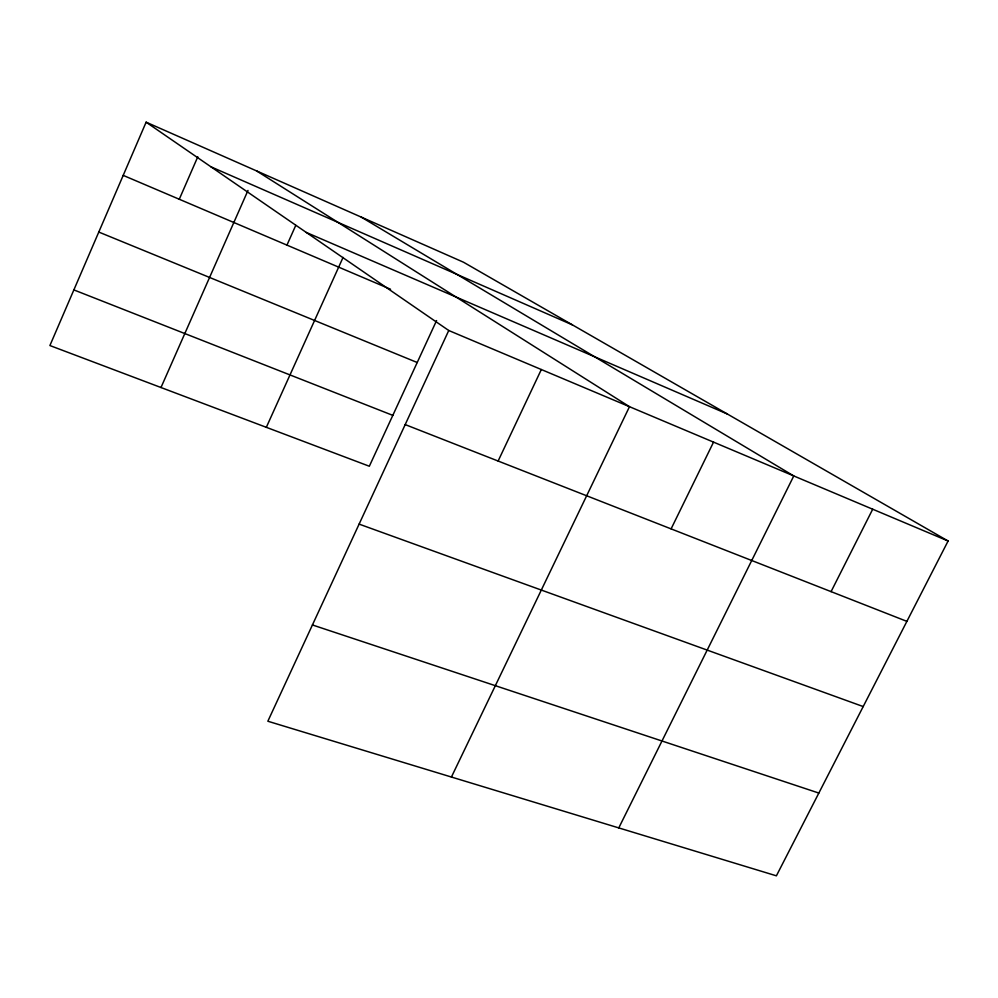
<?xml version="1.0" encoding="UTF-8"?>
<svg xmlns="http://www.w3.org/2000/svg" width="998" height="998" viewBox="0 0 998 998"><rect width="100%" height="100%" fill="white"/><g stroke="black" fill="none" stroke-linecap="round" stroke-linejoin="round"><path stroke-width="1.5" d="M146.12 122.18L448.751 330.5L267.851 721.23L776.394 875.82L948.1 541.003L463.509 262.224L146.12 122.18L49.9 345.545L369.335 466.241L436.575 320.558M179.278 199.251L197.791 156.786M160.99 387.523L247.991 190.431M286.95 245.109L295.77 225.361M266.329 427.319L343.062 257.409M498.127 461.026L541.328 369.522M451.42 777.03L629.489 406.685L256.598 170.92M671.105 528.878L713.545 442.126M618.772 827.903L793.772 475.946L361.264 217.115M831.072 591.627L872.701 509.217M312.424 624.96L818.834 793.061M359.105 524.112L863.195 706.559M405.188 424.587L906.895 621.367M73.864 289.907L392.813 415.368M98.79 232.06L417.214 362.511M448.751 330.5L948.1 541.003M123.203 175.374L390.567 289.245M306.324 232.459L727.33 413.995M211.002 166.841L572.415 324.886"/></g></svg>
